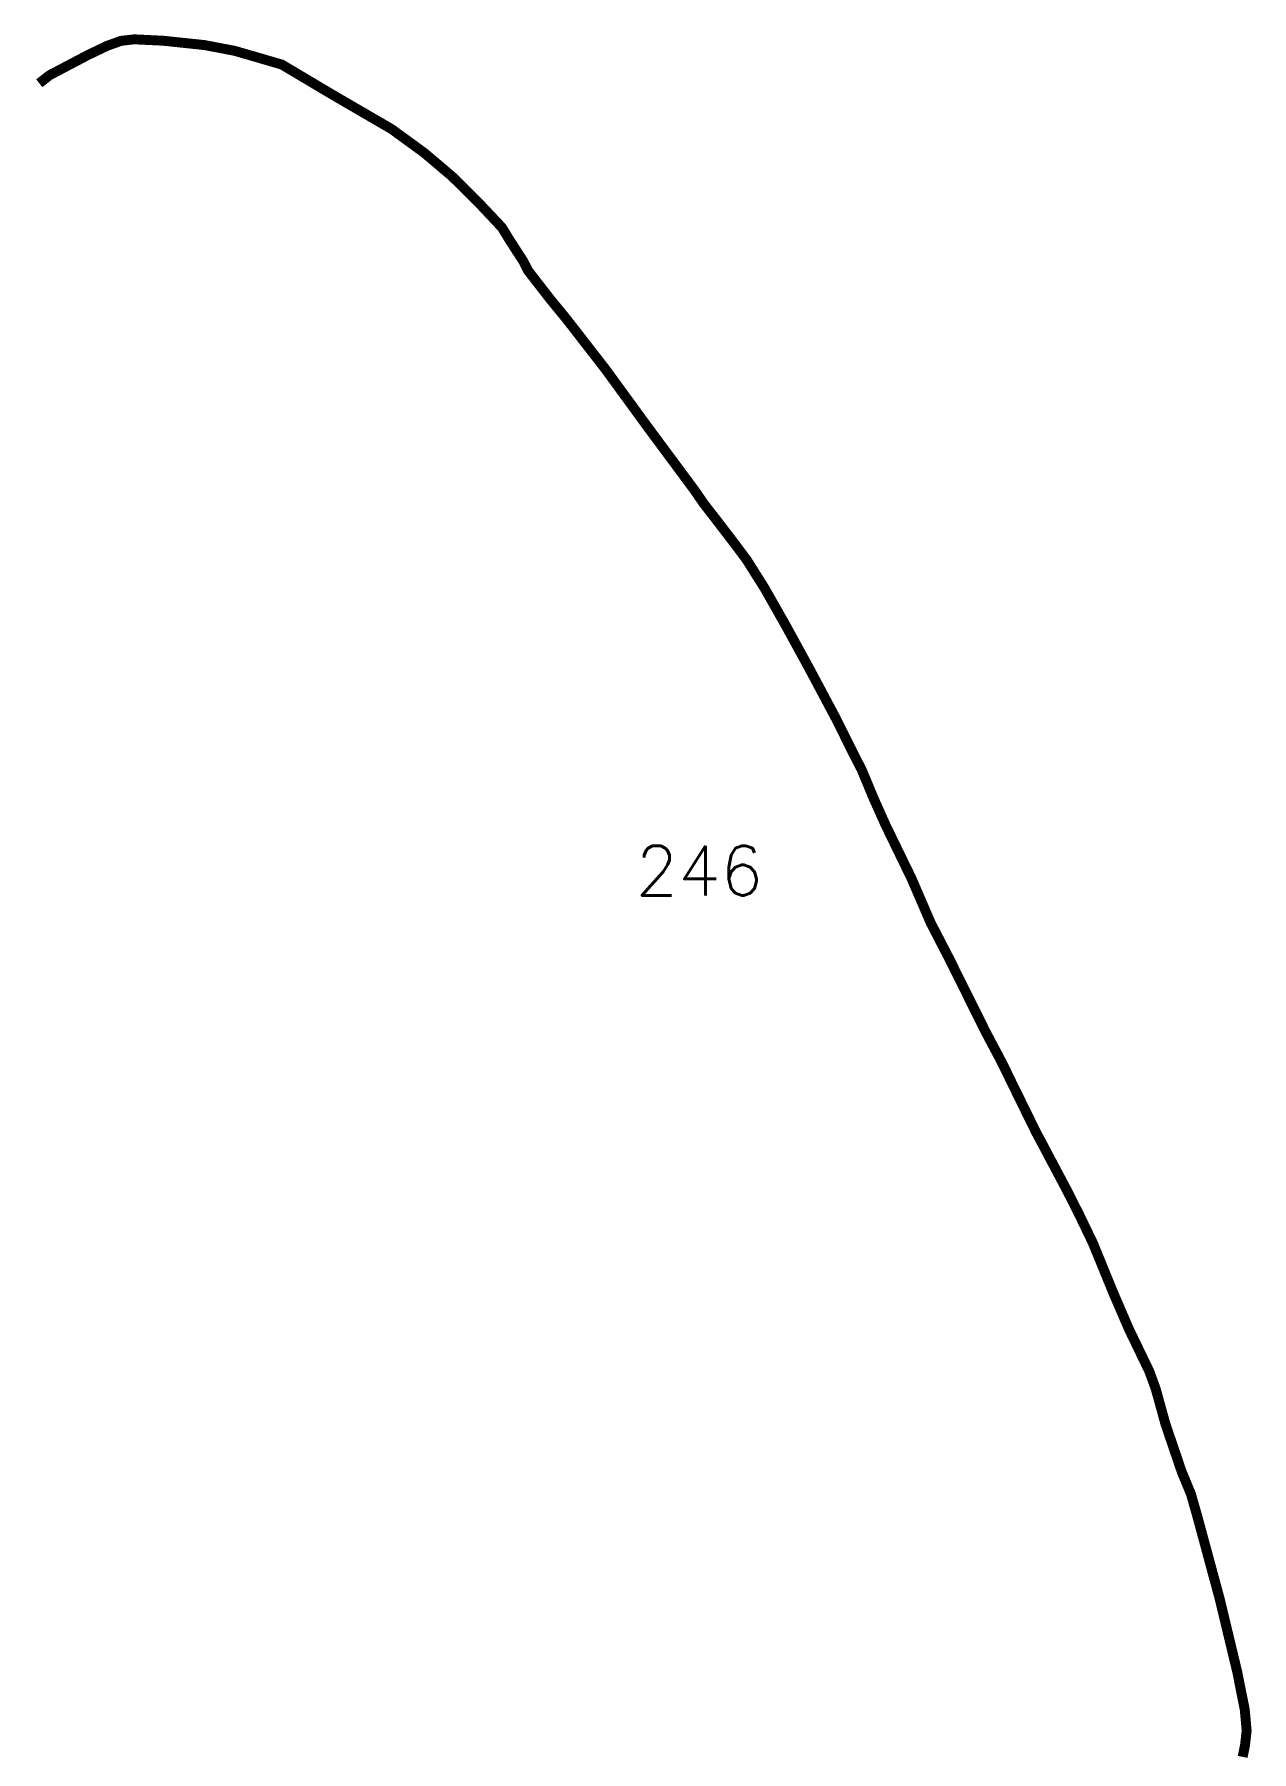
# Model space of a CAD drawing. Header units: metres. Extents: x 315466 to 321195, y 1878268 to 1883033.
# Drawn here: x 316137 to 317365, y 1881301 to 1883033 of the extents above; entities that cross this region are included whole.
import ezdxf

# ---------------------------------------------------------------- set-up
doc = ezdxf.new("R2010")
doc.units = ezdxf.units.M
doc.layers.add('ARTIFICIALLY PROTECTED', color=4, linetype='Continuous')
doc.styles.get("Standard").update_dxf_attribs({"font": 'simplex.shx'})

msp = doc.modelspace()

# ---------------------------------------------------------------- linework, layer by layer
at = {"layer": 'ARTIFICIALLY PROTECTED', "const_width": 10, "flags": 128}
msp.add_lwpolyline([(316142, 1882983.4), (316152.4, 1882991.5), (316191.3, 1883012), (316210.9, 1883021.3), (316224.6, 1883026.2), (316237.9, 1883027.7), (316267, 1883026.3), (316308.8, 1883021.9), (316339.2, 1883016.1), (316386.6, 1883002.3), (316438.1, 1882971.7), (316497.6, 1882937.1), (316530.4, 1882913.2), (316558.5, 1882889.4), (316585.8, 1882862.3), (316608.8, 1882837.9), (316615.6, 1882826.7), (316621.3, 1882817.8), (316630.3, 1882803.9), (316635.2, 1882794.3), (316657.9, 1882765.1), (316673.6, 1882746), (316713.3, 1882694.9), (316756.2, 1882636.1), (316803.1, 1882572.9), (316812.6, 1882559.1), (316822.5, 1882546.4), (316843, 1882519.7), (316855.7, 1882502.7), (316873.8, 1882474), (316895.4, 1882435.9), (316919.2, 1882392.4), (316945.9, 1882342.3), (316963.9, 1882306.1), (316971.6, 1882291.2), (316983.8, 1882262), (316995.6, 1882235.6), (317021.8, 1882181.7), (317041.4, 1882136.4), (317059.5, 1882101.5), (317096.1, 1882027.9), (317102.6, 1882015.6), (317111.2, 1881999.4), (317117, 1881987.9), (317122.4, 1881976.7), (317147.7, 1881925.2), (317158.9, 1881904.3), (317159.8, 1881902.5), (317178.6, 1881867.1), (317190.8, 1881843), (317205, 1881813.5), (317225.5, 1881763.4), (317241.5, 1881726.4), (317261.8, 1881684.4), (317268.2, 1881666.9), (317278.1, 1881631.2), (317294.6, 1881582.8), (317303.9, 1881560.4), (317310, 1881539), (317332.7, 1881455.3), (317350.5, 1881381.3), (317358.1, 1881343.2), (317360, 1881322.1), (317358.6, 1881309.5), (317358.4, 1881307.7), (317356, 1881295.5)], dxfattribs=at)

# ---------------------------------------------------------------- texts
at = {"insert": (316743.5, 1882214.3), "char_height": 50, "attachment_point": 1}
msp.add_mtext_dynamic_manual_height_columns('246', width=84.374, gutter_width=1, heights=[74.2], dxfattribs=at)

doc.saveas('drawing.dxf')
